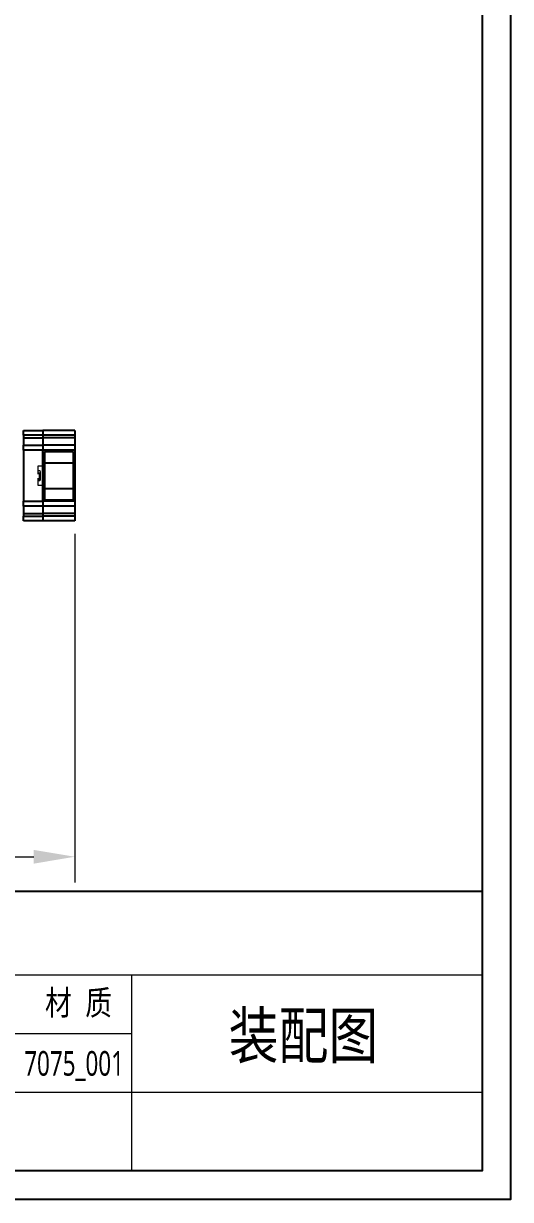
# Model space of a CAD drawing. Header units: millimetres. Extents: x -449 to 2916, y -1257 to 1632.
# Drawn here: x 2421 to 2725, y 426 to 1159 of the extents above; entities that cross this region are included whole.
import ezdxf

# ---------------------------------------------------------------- set-up
doc = ezdxf.new("R2010")
doc.units = ezdxf.units.MM
doc.header["$PDSIZE"] = -1
doc.linetypes.add('HIDDEN', pattern=[0.075, 0.05, -0.025])
doc.layers.add('细线层', color=252, linetype='Continuous', lineweight=13)
doc.styles.add('wf', font='')
doc.styles.add('黑体', font='', dxfattribs={"width": 0.8})
doc.styles.get('wf').set_extended_font_data('Microsoft YaHei')
doc.styles.get('黑体').set_extended_font_data('Microsoft YaHei')
doc.dimstyles.new('wf8', dxfattribs={"dimscale": 8, "dimtxt": 4, "dimasz": 3.2, "dimexe": 2, "dimexo": 1, "dimgap": 0.8, "dimtad": 1, "dimdec": 1, "dimdsep": 46, "dimtxsty": 'wf', "dimcen": 0, "dimclrd": 6, "dimclre": 6, "dimadec": 0, "dimazin": 0, "dimtm": 1e-09, "dimtfac": 0.7, "dimtdec": 1, "dimtmove": 0, "dimatfit": 3, "dimfxl": 0, "dimtolj": 1, "dimlwd": 13, "dimlwe": 13, "dimarcsym": 0})

# ---------------------------------------------------------------- blocks, each defined once
blk = doc.blocks.new('*D349')
at = {"color": 6, "lineweight": 13}
for p, q in [((2037.43, 841.12), (2037.43, 623.91)), ((2453.43, 841.12), (2453.43, 623.91)), ((2063.03, 639.91), (2427.83, 639.91))]:
    blk.add_line(p, q, dxfattribs=at)
at = {"color": 6}
for points in [[(2063.03, 644.17), (2063.03, 635.64), (2037.43, 639.91)], [(2427.83, 635.64), (2427.83, 644.17), (2453.43, 639.91)]]:
    blk.add_solid(points, dxfattribs=at)
at = {"layer": 'Defpoints', "color": 0}
for p in [(2037.43, 849.12), (2453.43, 849.12), (2453.43, 639.91)]:
    blk.add_point(p, dxfattribs=at)
at = {"color": 0, "insert": (2245.43, 662.93), "char_height": 32, "attachment_point": 5, "style": 'wf'}
blk.add_mtext('\\A1;416', dxfattribs=at)

msp = doc.modelspace()

# ---------------------------------------------------------------- linework, layer by layer
for p, q in [((2421.444, 905.52), (2433.434, 905.52)), ((2421.444, 902.52), (2421.444, 905.52)), ((2433.434, 902.52), (2421.444, 902.52)), ((2421.444, 902.52), (2421.444, 900.87)), ((2433.434, 905.52), (2433.434, 902.52)), ((2453.434, 905.52), (2433.434, 905.52)), ((2433.434, 902.52), (2433.434, 900.87)), ((2453.434, 902.52), (2433.434, 902.52)), ((2453.434, 905.52), (2453.434, 902.52)), ((2453.434, 902.52), (2453.434, 900.87)), ((2421.444, 900.87), (2433.434, 900.87)), ((2421.444, 900.87), (2421.444, 896.22)), ((2421.444, 893.22), (2421.444, 896.22)), ((2421.444, 896.22), (2433.434, 896.22)), ((2433.434, 900.87), (2433.434, 896.22)), ((2453.434, 900.87), (2433.434, 900.87)), ((2433.434, 896.22), (2433.434, 893.22)), ((2453.434, 896.22), (2433.434, 896.22)), ((2453.434, 900.87), (2453.434, 896.22)), ((2453.434, 896.22), (2453.434, 893.22)), ((2433.434, 893.22), (2421.444, 893.22)), ((2421.444, 893.22), (2421.444, 861.42)), ((2433.434, 861.42), (2433.434, 893.22)), ((2453.434, 893.22), (2433.434, 893.22)), ((2434.434, 892.32), (2434.434, 885.32)), ((2434.434, 892.32), (2452.434, 892.32)), ((2452.434, 892.32), (2452.434, 885.32)), ((2453.434, 893.22), (2453.434, 861.42)), ((2434.434, 885.32), (2434.434, 869.32)), ((2434.434, 885.32), (2452.434, 885.32)), ((2452.434, 885.32), (2452.434, 869.32)), ((2434.434, 869.32), (2434.434, 862.32)), ((2434.434, 869.32), (2452.434, 869.32)), ((2452.434, 869.32), (2452.434, 862.32)), ((2421.444, 861.42), (2433.434, 861.42)), ((2421.444, 858.42), (2421.444, 861.42)), ((2433.434, 858.42), (2421.444, 858.42)), ((2421.444, 858.42), (2421.444, 853.77)), ((2433.434, 861.42), (2433.434, 858.42)), ((2453.434, 861.42), (2433.434, 861.42)), ((2433.434, 858.42), (2433.434, 853.77)), ((2453.434, 858.42), (2433.434, 858.42)), ((2434.434, 862.32), (2452.434, 862.32)), ((2453.434, 861.42), (2453.434, 858.42)), ((2453.434, 858.42), (2453.434, 853.77)), ((2421.444, 853.77), (2433.434, 853.77)), ((2421.444, 853.77), (2421.444, 852.12)), ((2421.444, 852.12), (2433.434, 852.12)), ((2421.444, 849.12), (2421.444, 852.12)), ((2433.434, 853.77), (2433.434, 852.12)), ((2453.434, 853.77), (2433.434, 853.77)), ((2433.434, 852.12), (2433.434, 849.12)), ((2453.434, 852.12), (2433.434, 852.12)), ((2453.434, 853.77), (2453.434, 852.12)), ((2453.434, 852.12), (2453.434, 849.12)), ((2433.434, 849.12), (2421.444, 849.12)), ((2453.434, 849.12), (2433.434, 849.12))]:
    msp.add_line(p, q)
at = {"color": 0, "linetype": 'ByBlock', "lineweight": 20}
for p, q in [((2707.143, 566.259), (2282.542, 566.259)), ((2488.878, 444.165), (2488.878, 566.259)), ((2488.878, 529.631), (2282.542, 529.631)), ((2707.143, 493.003), (2282.542, 493.003))]:
    msp.add_line(p, q, dxfattribs=at)
at = {"color": 0, "linetype": 'ByBlock', "lineweight": 25}
for points in [[(997.065, 426.42), (997.065, 1632.349), (2724.888, 1632.349), (2724.888, 426.42)], [(1014.81, 444.165), (1014.81, 1614.603), (2707.143, 1614.603), (2707.143, 444.165)]]:
    msp.add_lwpolyline(points, close=True, dxfattribs=at)
at = {"layer": '细线层', "color": 252, "linetype": 'HIDDEN', "lineweight": 0, "ltscale": 100}
for p, q in [((2421.444, 902.52), (2433.434, 902.52)), ((2453.434, 902.52), (2433.434, 902.52)), ((2421.444, 900.87), (2433.434, 900.87)), ((2453.434, 900.87), (2433.434, 900.87)), ((2421.444, 893.22), (2433.434, 893.22)), ((2453.434, 893.22), (2433.434, 893.22)), ((2430.434, 883.32), (2430.434, 871.32)), ((2433.434, 883.32), (2430.434, 883.32)), ((2431.434, 880.32), (2430.434, 880.32)), ((2431.434, 874.32), (2431.434, 880.32)), ((2431.934, 879.82), (2431.434, 880.32)), ((2431.934, 874.82), (2431.934, 879.82)), ((2430.434, 874.32), (2431.434, 874.32)), ((2431.434, 874.32), (2431.934, 874.82)), ((2430.434, 871.32), (2433.434, 871.32)), ((2433.434, 861.42), (2421.444, 861.42)), ((2453.434, 861.42), (2433.434, 861.42)), ((2421.444, 853.77), (2433.434, 853.77)), ((2433.434, 852.12), (2421.444, 852.12)), ((2453.434, 853.77), (2433.434, 853.77)), ((2453.434, 852.12), (2433.434, 852.12))]:
    msp.add_line(p, q, dxfattribs=at)
at = {"layer": '细线层', "color": 0, "linetype": 'ByBlock', "lineweight": 25, "ltscale": 0.5}
msp.add_lwpolyline([(1902.618, 618.585), (2707.143, 618.585), (2707.143, 444.165), (1902.618, 444.165)], close=True, dxfattribs=at)

# ---------------------------------------------------------------- texts
at = {"insert": (2434.831, 556.689), "char_height": 15.3319, "width": 67.95747, "attachment_point": 1, "style": '黑体'}
msp.add_mtext('材  质', dxfattribs=at)
at = {"linetype": 'ByBlock', "lineweight": 25, "insert": (2549.295, 542.892), "char_height": 28.475, "width": 109.05027, "attachment_point": 1, "style": '黑体'}
msp.add_mtext('装配图', dxfattribs=at)
at = {"style": '黑体', "width": 0.7}
msp.add_attdef('7075_001', (2421.864, 503.536), '', height=15.332, dxfattribs=at)

# ---------------------------------------------------------------- dimensions: what is measured, and where the dimension line sits
dim = msp.add_linear_dim(base=(2453.434, 639.906), p1=(2037.434, 849.12), p2=(2453.434, 849.12), dimstyle='wf8', override={"dimtxsty": 'wf'})
dim.commit()
dim.dimension.update_dxf_attribs({"geometry": '*D349', "text_midpoint": (2245.434, 662.926)})

doc.saveas('drawing.dxf')
